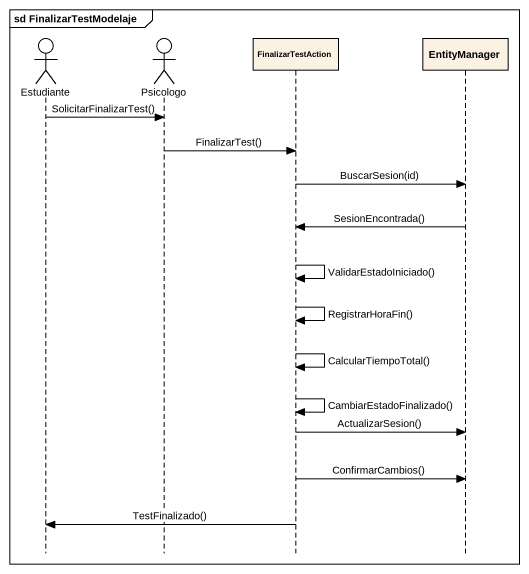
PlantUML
@startuml
mainframe sd FinalizarTestModelaje
hide footbox
actor Estudiante
actor Psicologo
participant FinalizarTestAction
participant EntityManager

Estudiante -> Psicologo : SolicitarFinalizarTest()
Psicologo -> FinalizarTestAction : FinalizarTest()
FinalizarTestAction -> EntityManager : BuscarSesion(id)
EntityManager -> FinalizarTestAction : SesionEncontrada()
FinalizarTestAction -> FinalizarTestAction : ValidarEstadoIniciado()
FinalizarTestAction -> FinalizarTestAction : RegistrarHoraFin()
FinalizarTestAction -> FinalizarTestAction : CalcularTiempoTotal()
FinalizarTestAction -> FinalizarTestAction : CambiarEstadoFinalizado()
FinalizarTestAction -> EntityManager : ActualizarSesion()
FinalizarTestAction -> EntityManager : ConfirmarCambios()
FinalizarTestAction -> Estudiante : TestFinalizado()
@enduml
